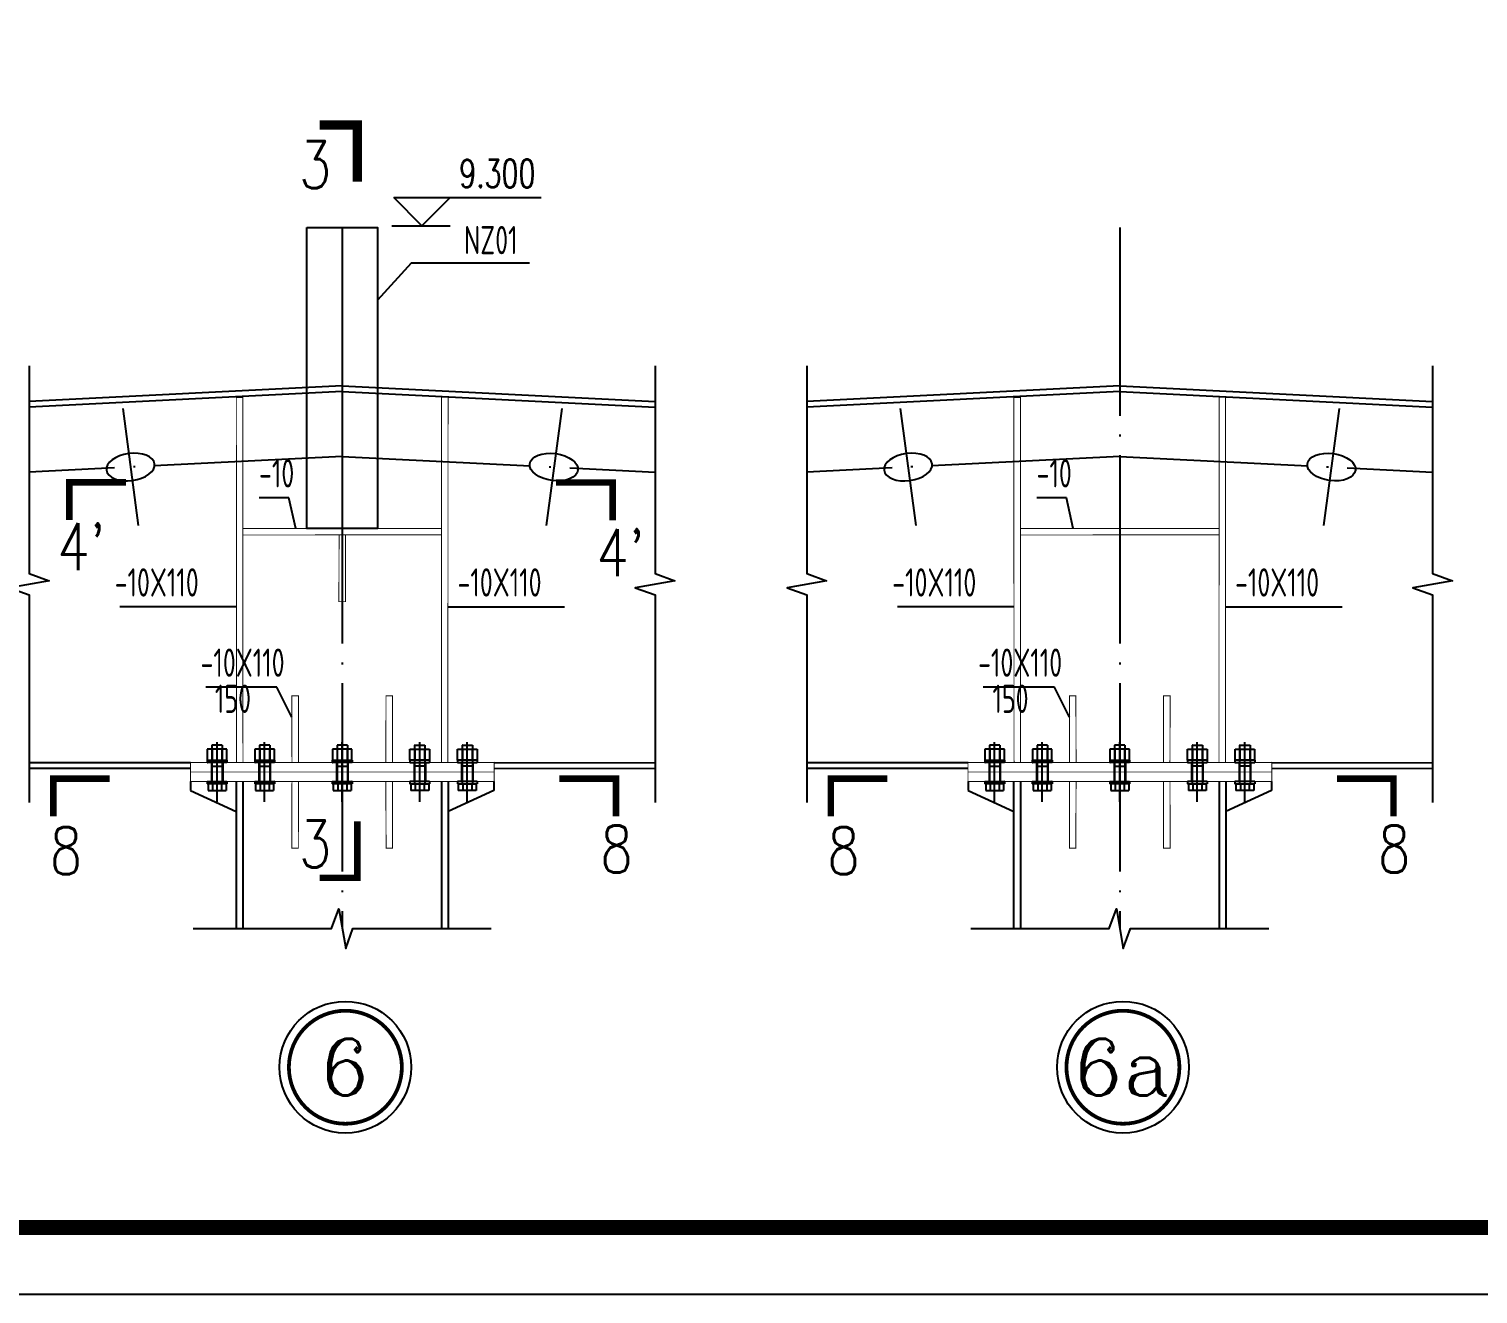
# Model space of a CAD drawing. Extents: x -89996 to 1006241, y -2176 to 440573.
# Drawn here: x 826308 to 841698, y 18824 to 32255 of the extents above; entities that cross this region are included whole.
import ezdxf
from ezdxf.enums import TextEntityAlignment as Align

# ---------------------------------------------------------------- set-up
doc = ezdxf.new("R2010")
doc.units = 0
doc.header["$LTSCALE"] = 1000
doc.header["$MEASUREMENT"] = 0
doc.linetypes.add('DOTE', pattern=[2.42, 2, -0.2, 0.02, -0.2])
for name, color, linetype in [('AXIS', 3, 'Continuous'), ('DOTE', 1, 'DOTE'), ('GL', 150, 'Continuous'), ('GZ', 50, 'Continuous'), ('LT', 27, 'Continuous'), ('PUB_DIM', 3, 'Continuous'), ('PUB_TEXT', 7, 'Continuous'), ('PUB_TITLE', 4, 'Continuous'), ('PZ', 202, 'Continuous'), ('TEXT', 7, 'Continuous'), ('THIN', 7, 'Continuous'), ('钢柱', 2, 'Continuous')]:
    doc.layers.add(name, color=color, linetype=linetype)
doc.styles.add('_TCH_DIM', font='SIMPLEX', dxfattribs={"bigfont": 'GBCBIG'})
doc.styles.add('COMPLEX', font='COMPLEX')
doc.styles.add('SIM-TSSC', font='simplex.shx', dxfattribs={"width": 0.8, "bigfont": 'tssdchn.shx'})
doc.styles.add('TSSD_Norm', font='tssdeng.shx', dxfattribs={"bigfont": 'hztxt.shx'})
doc.styles.add('TSSD_Num', font='Tssdeng.shx', dxfattribs={"width": 0.7, "bigfont": 'hztxt.shx'})

# ---------------------------------------------------------------- blocks, each defined once
blk = doc.blocks.new('ts_idx2')
at = {"color": 0, "linetype": 'ByBlock', "lineweight": -2, "const_width": 0.0333}
blk.add_lwpolyline([(-0.5, 0, 1), (0.5, 0, 1)], format="xyb", close=True, dxfattribs=at)
at = {"color": 0, "linetype": 'ByBlock', "lineweight": -2}
blk.add_circle((0, 0), 0.583, dxfattribs=at)
at = {"color": 0, "linetype": 'ByBlock', "lineweight": -2, "style": 'TSSD_Num', "width": 0.7}
blk.add_attdef('A', text='', height=0.5, dxfattribs=at).set_placement((0, 0), align=Align.MIDDLE_CENTER)

msp = doc.modelspace()

# ---------------------------------------------------------------- linework, layer by layer
at = {"transparency": 16777216}
for p, q in [((828360.75, 24651.26, -0.28), (828250.75, 24651.26, -0.28)), ((828250.75, 24651.26, -0.28), (828250.76, 24426.26, -0.28)), ((828305.76, 24048.76, -0.28), (828305.75, 24683.76, -0.28)), ((828357.9, 24651.26, -0.28), (828360.75, 24651.26, -0.28)), ((828360.75, 24651.26, -0.28), (828360.76, 24426.26, -0.28)), ((828865.59, 24651.26, -19.96), (828755.59, 24651.25, -19.96)), ((828755.59, 24651.25, -19.96), (828755.59, 24426.25, -19.96)), ((828810.6, 24048.75, -19.96), (828810.58, 24683.75, -19.96)), ((828862.74, 24651.26, -19.96), (828865.59, 24651.26, -19.96)), ((828865.59, 24651.26, -19.96), (828865.59, 24426.26, -19.96)), ((829689.31, 24651.26), (829579.31, 24651.25)), ((829579.31, 24651.25), (829579.32, 24426.25)), ((829634.33, 24048.75), (829634.31, 24683.75)), ((829686.47, 24651.26), (829689.31, 24651.26)), ((829689.31, 24651.26), (829689.32, 24426.26)), ((830403.07, 24651.26, -19.96), (830403.06, 24426.26, -19.96)), ((830403.07, 24651.26, -19.96), (830513.07, 24651.25, -19.96)), ((830405.92, 24651.26, -19.96), (830403.07, 24651.26, -19.96)), ((830458.06, 24048.75, -19.96), (830458.07, 24683.75, -19.96)), ((830513.07, 24651.25, -19.96), (830513.06, 24426.25, -19.96)), ((830907.9, 24651.26, -0.28), (831017.9, 24651.26, -0.28)), ((830910.75, 24651.26, -0.28), (830907.9, 24651.26, -0.28)), ((830907.9, 24651.26, -0.28), (830907.9, 24426.26, -0.28)), ((830962.89, 24048.76, -0.28), (830962.9, 24683.76, -0.28)), ((831017.9, 24651.26, -0.28), (831017.9, 24426.26, -0.28)), ((836619.23, 24651.26, -0.28), (836509.23, 24651.26, -0.28)), ((836509.23, 24651.26, -0.28), (836509.24, 24426.26, -0.28)), ((836564.24, 24048.76, -0.28), (836564.23, 24683.76, -0.28)), ((836616.38, 24651.26, -0.28), (836619.23, 24651.26, -0.28)), ((836619.23, 24651.26, -0.28), (836619.24, 24426.26, -0.28)), ((837124.07, 24651.26, -19.96), (837014.07, 24651.25, -19.96)), ((837014.07, 24651.25, -19.96), (837014.07, 24426.25, -19.96)), ((837069.08, 24048.75, -19.96), (837069.07, 24683.75, -19.96)), ((837121.22, 24651.26, -19.96), (837124.07, 24651.26, -19.96)), ((837124.07, 24651.26, -19.96), (837124.07, 24426.26, -19.96)), ((837947.8, 24651.26), (837837.8, 24651.25)), ((837837.8, 24651.25), (837837.8, 24426.25)), ((837892.81, 24048.75), (837892.79, 24683.75)), ((837944.95, 24651.26), (837947.8, 24651.26)), ((837947.8, 24651.26), (837947.8, 24426.26)), ((838661.55, 24651.26, -19.96), (838661.54, 24426.26, -19.96)), ((838661.55, 24651.26, -19.96), (838771.55, 24651.25, -19.96)), ((838664.4, 24651.26, -19.96), (838661.55, 24651.26, -19.96)), ((838716.54, 24048.75, -19.96), (838716.55, 24683.75, -19.96)), ((838771.55, 24651.25, -19.96), (838771.54, 24426.25, -19.96)), ((839166.38, 24651.26, -0.28), (839276.38, 24651.26, -0.28)), ((839169.23, 24651.26, -0.28), (839166.38, 24651.26, -0.28)), ((839166.38, 24651.26, -0.28), (839166.38, 24426.26, -0.28)), ((839221.37, 24048.76, -0.28), (839221.38, 24683.76, -0.28)), ((839276.38, 24651.26, -0.28), (839276.38, 24426.26, -0.28)), ((828200.76, 24491.26, -0.28), (828200.76, 24466.26, -0.28)), ((828200.76, 24491.26, -0.28), (828410.76, 24491.26, -0.28)), ((828201.83, 24609.26, -0.28), (828201.83, 24491.26, -0.28)), ((828409.68, 24609.26, -0.28), (828201.83, 24609.26, -0.28)), ((828253.79, 24609.26, -0.28), (828253.79, 24491.26, -0.28)), ((828357.71, 24609.26, -0.28), (828357.72, 24491.26, -0.28)), ((828409.68, 24491.26, -0.28), (828409.68, 24609.26, -0.28)), ((828410.76, 24491.26, -0.28), (828410.76, 24466.26, -0.28)), ((828705.59, 24491.25, -19.96), (828915.59, 24491.26, -19.96)), ((828705.59, 24491.25, -19.96), (828705.59, 24466.25, -19.96)), ((828914.51, 24609.26, -19.96), (828706.66, 24609.25, -19.96)), ((828706.66, 24609.25, -19.96), (828706.67, 24491.25, -19.96)), ((828758.62, 24609.25, -19.96), (828758.63, 24491.25, -19.96)), ((828862.55, 24609.26, -19.96), (828862.55, 24491.26, -19.96)), ((828914.51, 24491.26, -19.96), (828914.51, 24609.26, -19.96)), ((828915.59, 24491.26, -19.96), (828915.59, 24466.26, -19.96)), ((829529.32, 24491.25), (829739.32, 24491.26)), ((829529.32, 24491.25), (829529.32, 24466.25)), ((829738.24, 24609.26), (829530.39, 24609.25)), ((829530.39, 24609.25), (829530.4, 24491.25)), ((829582.35, 24609.25), (829582.36, 24491.25)), ((829686.28, 24609.26), (829686.28, 24491.26)), ((829738.24, 24491.26), (829738.24, 24609.26)), ((829739.32, 24491.26), (829739.32, 24466.26)), ((830353.07, 24491.26, -19.96), (830353.07, 24466.26, -19.96)), ((830563.07, 24491.25, -19.96), (830353.07, 24491.26, -19.96)), ((830354.14, 24491.26, -19.96), (830354.15, 24609.26, -19.96)), ((830354.15, 24609.26, -19.96), (830561.99, 24609.25, -19.96)), ((830406.11, 24609.26, -19.96), (830406.1, 24491.26, -19.96)), ((830510.03, 24609.25, -19.96), (830510.03, 24491.25, -19.96)), ((830561.99, 24609.25, -19.96), (830561.99, 24491.25, -19.96)), ((830563.07, 24491.25, -19.96), (830563.07, 24466.25, -19.96)), ((830857.9, 24491.26, -0.28), (830857.9, 24466.26, -0.28)), ((831067.9, 24491.26, -0.28), (830857.9, 24491.26, -0.28)), ((830858.98, 24609.26, -0.28), (831066.82, 24609.26, -0.28)), ((830858.98, 24491.26, -0.28), (830858.98, 24609.26, -0.28)), ((830910.94, 24609.26, -0.28), (830910.94, 24491.26, -0.28)), ((831014.86, 24609.26, -0.28), (831014.86, 24491.26, -0.28)), ((831066.82, 24609.26, -0.28), (831066.82, 24491.26, -0.28)), ((831067.9, 24491.26, -0.28), (831067.9, 24466.26, -0.28)), ((836459.24, 24491.26, -0.28), (836459.24, 24466.26, -0.28)), ((836459.24, 24491.26, -0.28), (836669.24, 24491.26, -0.28)), ((836460.31, 24609.26, -0.28), (836460.31, 24491.26, -0.28)), ((836668.16, 24609.26, -0.28), (836460.31, 24609.26, -0.28)), ((836512.27, 24609.26, -0.28), (836512.27, 24491.26, -0.28)), ((836616.19, 24609.26, -0.28), (836616.2, 24491.26, -0.28)), ((836668.16, 24491.26, -0.28), (836668.16, 24609.26, -0.28)), ((836669.24, 24491.26, -0.28), (836669.24, 24466.26, -0.28)), ((836964.07, 24491.25, -19.96), (837174.07, 24491.26, -19.96)), ((836964.07, 24491.25, -19.96), (836964.07, 24466.25, -19.96)), ((837172.99, 24609.26, -19.96), (836965.14, 24609.25, -19.96)), ((836965.14, 24609.25, -19.96), (836965.15, 24491.25, -19.96)), ((837017.11, 24609.25, -19.96), (837017.11, 24491.25, -19.96)), ((837121.03, 24609.26, -19.96), (837121.03, 24491.26, -19.96)), ((837172.99, 24491.26, -19.96), (837172.99, 24609.26, -19.96)), ((837174.07, 24491.26, -19.96), (837174.07, 24466.26, -19.96)), ((837787.8, 24491.25), (837997.8, 24491.26)), ((837787.8, 24491.25), (837787.8, 24466.25)), ((837996.72, 24609.26), (837788.87, 24609.25)), ((837788.87, 24609.25), (837788.88, 24491.25)), ((837840.83, 24609.25), (837840.84, 24491.25)), ((837944.76, 24609.26), (837944.76, 24491.26)), ((837996.72, 24491.26), (837996.72, 24609.26)), ((837997.8, 24491.26), (837997.8, 24466.26)), ((838611.55, 24491.26, -19.96), (838611.55, 24466.26, -19.96)), ((838821.55, 24491.25, -19.96), (838611.55, 24491.26, -19.96)), ((838612.62, 24491.26, -19.96), (838612.63, 24609.26, -19.96)), ((838612.63, 24609.26, -19.96), (838820.47, 24609.25, -19.96)), ((838664.59, 24609.26, -19.96), (838664.58, 24491.26, -19.96)), ((838768.51, 24609.25, -19.96), (838768.51, 24491.25, -19.96)), ((838820.47, 24609.25, -19.96), (838820.47, 24491.25, -19.96)), ((838821.55, 24491.25, -19.96), (838821.55, 24466.25, -19.96)), ((839116.38, 24491.26, -0.28), (839116.38, 24466.26, -0.28)), ((839326.38, 24491.26, -0.28), (839116.38, 24491.26, -0.28)), ((839117.46, 24609.26, -0.28), (839325.31, 24609.26, -0.28)), ((839117.46, 24491.26, -0.28), (839117.46, 24609.26, -0.28)), ((839169.42, 24609.26, -0.28), (839169.42, 24491.26, -0.28)), ((839273.34, 24609.26, -0.28), (839273.34, 24491.26, -0.28)), ((839325.31, 24609.26, -0.28), (839325.3, 24491.26, -0.28)), ((839326.38, 24491.26, -0.28), (839326.38, 24466.26, -0.28)), ((828200.76, 24466.26, -0.28), (828203.61, 24466.26, -0.28)), ((828410.76, 24466.26, -0.28), (828200.76, 24466.26, -0.28)), ((828245.76, 24466.26, -0.28), (828245.76, 24426.26, -0.28)), ((828245.76, 24426.26, -0.28), (828365.76, 24426.26, -0.28)), ((828245.76, 24426.26, -0.28), (828248.69, 24426.26, -0.28)), ((828247.44, 24426.26, -0.28), (828245.76, 24426.26, -0.28)), ((828245.76, 24426.26, -0.28), (828245.76, 24266.26, -0.28)), ((828250.76, 24426.26, -0.28), (828250.76, 24266.26, -0.28)), ((828360.76, 24426.26, -0.28), (828360.76, 24266.26, -0.28)), ((828365.76, 24466.26, -0.28), (828362.82, 24466.26, -0.28)), ((828364.07, 24466.26, -0.28), (828365.76, 24466.26, -0.28)), ((828365.76, 24466.26, -0.28), (828365.76, 24426.26, -0.28)), ((828365.76, 24426.26, -0.28), (828365.76, 24266.26, -0.28)), ((828915.59, 24466.26, -19.96), (828705.59, 24466.25, -19.96)), ((828705.59, 24466.25, -19.96), (828708.44, 24466.25, -19.96)), ((828750.59, 24466.25, -19.96), (828750.59, 24426.25, -19.96)), ((828750.59, 24426.25, -19.96), (828870.59, 24426.26, -19.96)), ((828750.59, 24426.25, -19.96), (828753.53, 24426.25, -19.96)), ((828752.27, 24426.25, -19.96), (828750.59, 24426.25, -19.96)), ((828750.59, 24426.25, -19.96), (828750.59, 24266.25, -19.96)), ((828755.59, 24426.25, -19.96), (828755.59, 24266.25, -19.96)), ((828865.59, 24426.26, -19.96), (828865.59, 24266.26, -19.96)), ((828870.59, 24466.26, -19.96), (828867.65, 24466.26, -19.96)), ((828868.9, 24466.26, -19.96), (828870.59, 24466.26, -19.96)), ((828870.59, 24466.26, -19.96), (828870.59, 24426.26, -19.96)), ((828870.59, 24426.26, -19.96), (828870.59, 24266.26, -19.96)), ((829739.32, 24466.26), (829529.32, 24466.25)), ((829529.32, 24466.25), (829532.17, 24466.25)), ((829574.32, 24466.25), (829574.32, 24426.25)), ((829574.32, 24426.25), (829694.32, 24426.26)), ((829574.32, 24426.25), (829577.26, 24426.25)), ((829576, 24426.25), (829574.32, 24426.25)), ((829574.32, 24426.25), (829574.32, 24266.25)), ((829579.32, 24426.25), (829579.32, 24266.25)), ((829689.32, 24426.26), (829689.32, 24266.26)), ((829694.32, 24466.26), (829691.38, 24466.26)), ((829692.63, 24466.26), (829694.32, 24466.26)), ((829694.32, 24466.26), (829694.32, 24426.26)), ((829694.32, 24426.26), (829694.32, 24266.26)), ((830353.07, 24466.26, -19.96), (830563.07, 24466.25, -19.96)), ((830398.07, 24466.26, -19.96), (830398.06, 24426.26, -19.96)), ((830518.06, 24426.25, -19.96), (830398.06, 24426.26, -19.96)), ((830398.06, 24426.26, -19.96), (830398.06, 24266.26, -19.96)), ((830398.07, 24466.26, -19.96), (830401, 24466.26, -19.96)), ((830399.75, 24466.26, -19.96), (830398.07, 24466.26, -19.96)), ((830403.06, 24426.26, -19.96), (830403.06, 24266.26, -19.96)), ((830513.06, 24426.25, -19.96), (830513.06, 24266.25, -19.96)), ((830518.06, 24426.25, -19.96), (830515.13, 24426.25, -19.96)), ((830516.38, 24426.25, -19.96), (830518.06, 24426.25, -19.96)), ((830518.07, 24466.25, -19.96), (830518.06, 24426.25, -19.96)), ((830518.06, 24426.25, -19.96), (830518.06, 24266.25, -19.96)), ((830563.07, 24466.25, -19.96), (830560.22, 24466.25, -19.96)), ((830857.9, 24466.26, -0.28), (831067.9, 24466.26, -0.28)), ((830902.9, 24426.26, -0.28), (830902.89, 24266.26, -0.28)), ((830902.9, 24466.26, -0.28), (830905.84, 24466.26, -0.28)), ((830904.58, 24466.26, -0.28), (830902.9, 24466.26, -0.28)), ((830902.9, 24466.26, -0.28), (830902.9, 24426.26, -0.28)), ((831022.9, 24426.26, -0.28), (830902.9, 24426.26, -0.28)), ((830907.9, 24426.26, -0.28), (830907.89, 24266.26, -0.28)), ((831017.9, 24426.26, -0.28), (831017.89, 24266.26, -0.28)), ((831022.9, 24426.26, -0.28), (831019.96, 24426.26, -0.28)), ((831021.21, 24426.26, -0.28), (831022.9, 24426.26, -0.28)), ((831022.9, 24426.26, -0.28), (831022.89, 24266.26, -0.28)), ((831022.9, 24466.26, -0.28), (831022.9, 24426.26, -0.28)), ((831067.9, 24466.26, -0.28), (831065.05, 24466.26, -0.28)), ((836459.24, 24466.26, -0.28), (836462.09, 24466.26, -0.28)), ((836669.24, 24466.26, -0.28), (836459.24, 24466.26, -0.28)), ((836504.24, 24466.26, -0.28), (836504.24, 24426.26, -0.28)), ((836504.24, 24426.26, -0.28), (836624.24, 24426.26, -0.28)), ((836504.24, 24426.26, -0.28), (836507.17, 24426.26, -0.28)), ((836505.92, 24426.26, -0.28), (836504.24, 24426.26, -0.28)), ((836504.24, 24426.26, -0.28), (836504.24, 24266.26, -0.28)), ((836509.24, 24426.26, -0.28), (836509.24, 24266.26, -0.28)), ((836619.24, 24426.26, -0.28), (836619.24, 24266.26, -0.28)), ((836624.24, 24466.26, -0.28), (836621.3, 24466.26, -0.28)), ((836622.55, 24466.26, -0.28), (836624.24, 24466.26, -0.28)), ((836624.24, 24466.26, -0.28), (836624.24, 24426.26, -0.28)), ((836624.24, 24426.26, -0.28), (836624.24, 24266.26, -0.28)), ((837174.07, 24466.26, -19.96), (836964.07, 24466.25, -19.96)), ((836964.07, 24466.25, -19.96), (836966.92, 24466.25, -19.96)), ((837009.07, 24466.25, -19.96), (837009.07, 24426.25, -19.96)), ((837009.07, 24426.25, -19.96), (837129.07, 24426.26, -19.96)), ((837009.07, 24426.25, -19.96), (837012.01, 24426.25, -19.96)), ((837010.76, 24426.25, -19.96), (837009.07, 24426.25, -19.96)), ((837009.07, 24426.25, -19.96), (837009.07, 24266.25, -19.96)), ((837014.07, 24426.25, -19.96), (837014.07, 24266.25, -19.96)), ((837124.07, 24426.26, -19.96), (837124.07, 24266.26, -19.96)), ((837129.07, 24466.26, -19.96), (837126.13, 24466.26, -19.96)), ((837127.39, 24466.26, -19.96), (837129.07, 24466.26, -19.96)), ((837129.07, 24466.26, -19.96), (837129.07, 24426.26, -19.96)), ((837129.07, 24426.26, -19.96), (837129.07, 24266.26, -19.96)), ((837997.8, 24466.26), (837787.8, 24466.25)), ((837787.8, 24466.25), (837790.65, 24466.25)), ((837832.8, 24466.25), (837832.8, 24426.25)), ((837832.8, 24426.25), (837952.8, 24426.26)), ((837832.8, 24426.25), (837835.74, 24426.25)), ((837834.48, 24426.25), (837832.8, 24426.25)), ((837832.8, 24426.25), (837832.8, 24266.25)), ((837837.8, 24426.25), (837837.8, 24266.25)), ((837947.8, 24426.26), (837947.8, 24266.26)), ((837952.8, 24466.26), (837949.86, 24466.26)), ((837951.11, 24466.26), (837952.8, 24466.26)), ((837952.8, 24466.26), (837952.8, 24426.26)), ((837952.8, 24426.26), (837952.8, 24266.26)), ((838611.55, 24466.26, -19.96), (838821.55, 24466.25, -19.96)), ((838656.55, 24466.26, -19.96), (838656.54, 24426.26, -19.96)), ((838776.54, 24426.25, -19.96), (838656.54, 24426.26, -19.96)), ((838656.54, 24426.26, -19.96), (838656.54, 24266.26, -19.96)), ((838656.55, 24466.26, -19.96), (838659.48, 24466.26, -19.96)), ((838658.23, 24466.26, -19.96), (838656.55, 24466.26, -19.96)), ((838661.54, 24426.26, -19.96), (838661.54, 24266.26, -19.96)), ((838771.54, 24426.25, -19.96), (838771.54, 24266.25, -19.96)), ((838776.54, 24426.25, -19.96), (838773.61, 24426.25, -19.96)), ((838774.86, 24426.25, -19.96), (838776.54, 24426.25, -19.96)), ((838776.55, 24466.25, -19.96), (838776.54, 24426.25, -19.96)), ((838776.54, 24426.25, -19.96), (838776.54, 24266.25, -19.96)), ((838821.55, 24466.25, -19.96), (838818.7, 24466.25, -19.96)), ((839116.38, 24466.26, -0.28), (839326.38, 24466.26, -0.28)), ((839161.38, 24466.26, -0.28), (839164.32, 24466.26, -0.28)), ((839163.06, 24466.26, -0.28), (839161.38, 24466.26, -0.28)), ((839161.38, 24466.26, -0.28), (839161.38, 24426.26, -0.28)), ((839281.38, 24426.26, -0.28), (839161.38, 24426.26, -0.28)), ((839161.38, 24426.26, -0.28), (839161.38, 24266.26, -0.28)), ((839166.38, 24426.26, -0.28), (839166.38, 24266.26, -0.28)), ((839276.38, 24426.26, -0.28), (839276.38, 24266.26, -0.28)), ((839281.38, 24426.26, -0.28), (839278.44, 24426.26, -0.28)), ((839279.69, 24426.26, -0.28), (839281.38, 24426.26, -0.28)), ((839281.38, 24466.26, -0.28), (839281.38, 24426.26, -0.28)), ((839281.38, 24426.26, -0.28), (839281.38, 24266.26, -0.28)), ((839326.38, 24466.26, -0.28), (839323.53, 24466.26, -0.28)), ((828200.76, 24266.26, -0.28), (828410.76, 24266.26, -0.28)), ((828200.76, 24266.26, -0.28), (828200.76, 24241.26, -0.28)), ((828410.76, 24241.26, -0.28), (828200.76, 24241.26, -0.28)), ((828210.5, 24241.26, -0.28), (828210.5, 24168.66, -0.28)), ((828210.5, 24168.66, -0.28), (828401.02, 24168.66, -0.28)), ((828245.76, 24266.26, -0.28), (828248.7, 24266.26, -0.28)), ((828247.44, 24266.26, -0.28), (828245.76, 24266.26, -0.28)), ((828250.76, 24266.26, -0.28), (828250.76, 24241.26, -0.28)), ((828258.13, 24241.26, -0.28), (828258.13, 24168.66, -0.28)), ((828353.39, 24241.26, -0.28), (828353.39, 24168.66, -0.28)), ((828360.76, 24266.26, -0.28), (828360.76, 24241.26, -0.28)), ((828401.02, 24241.26, -0.28), (828401.02, 24168.66, -0.28)), ((828410.76, 24266.26, -0.28), (828407.91, 24266.26, -0.28)), ((828410.76, 24266.26, -0.28), (828410.76, 24241.26, -0.28)), ((828705.59, 24266.25, -19.96), (828915.59, 24266.26, -19.96)), ((828705.59, 24266.25, -19.96), (828705.59, 24241.25, -19.96)), ((828915.59, 24241.26, -19.96), (828705.59, 24241.25, -19.96)), ((828715.33, 24241.25, -19.96), (828715.33, 24168.65, -19.96)), ((828715.33, 24168.65, -19.96), (828905.86, 24168.66, -19.96)), ((828750.59, 24266.25, -19.96), (828753.53, 24266.25, -19.96)), ((828752.28, 24266.25, -19.96), (828750.59, 24266.25, -19.96)), ((828755.59, 24266.25, -19.96), (828755.59, 24241.25, -19.96)), ((828762.96, 24241.25, -19.96), (828762.96, 24168.65, -19.96)), ((828858.23, 24241.26, -19.96), (828858.23, 24168.66, -19.96)), ((828865.59, 24266.26, -19.96), (828865.59, 24241.26, -19.96)), ((828905.86, 24241.26, -19.96), (828905.86, 24168.66, -19.96)), ((828915.59, 24266.26, -19.96), (828912.74, 24266.26, -19.96)), ((828915.59, 24266.26, -19.96), (828915.59, 24241.26, -19.96)), ((829529.32, 24266.25), (829739.32, 24266.26)), ((829529.32, 24266.25), (829529.32, 24241.25)), ((829739.32, 24241.26), (829529.32, 24241.25)), ((829539.06, 24241.25), (829539.06, 24168.65)), ((829539.06, 24168.65), (829729.59, 24168.66)), ((829574.32, 24266.25), (829577.26, 24266.25)), ((829576.01, 24266.25), (829574.32, 24266.25)), ((829579.32, 24266.25), (829579.32, 24241.25)), ((829586.69, 24241.25), (829586.69, 24168.65)), ((829681.95, 24241.26), (829681.96, 24168.66)), ((829689.32, 24266.26), (829689.32, 24241.26)), ((829729.59, 24241.26), (829729.59, 24168.66)), ((829739.32, 24266.26), (829736.47, 24266.26)), ((829739.32, 24266.26), (829739.32, 24241.26)), ((830353.06, 24266.26, -19.96), (830355.91, 24266.26, -19.96)), ((830563.06, 24266.25, -19.96), (830353.06, 24266.26, -19.96)), ((830353.06, 24266.26, -19.96), (830353.06, 24241.26, -19.96)), ((830353.06, 24241.26, -19.96), (830563.06, 24241.25, -19.96)), ((830362.8, 24241.26, -19.96), (830362.8, 24168.66, -19.96)), ((830553.32, 24168.65, -19.96), (830362.8, 24168.66, -19.96)), ((830403.06, 24266.26, -19.96), (830403.06, 24241.26, -19.96)), ((830410.43, 24241.26, -19.96), (830410.43, 24168.66, -19.96)), ((830505.69, 24241.25, -19.96), (830505.69, 24168.65, -19.96)), ((830513.06, 24266.25, -19.96), (830513.06, 24241.25, -19.96)), ((830518.06, 24266.25, -19.96), (830515.12, 24266.25, -19.96)), ((830516.38, 24266.25, -19.96), (830518.06, 24266.25, -19.96)), ((830553.32, 24241.25, -19.96), (830553.32, 24168.65, -19.96)), ((830563.06, 24266.25, -19.96), (830563.06, 24241.25, -19.96)), ((830857.89, 24266.26, -0.28), (830860.74, 24266.26, -0.28)), ((831067.89, 24266.26, -0.28), (830857.89, 24266.26, -0.28)), ((830857.89, 24266.26, -0.28), (830857.89, 24241.26, -0.28)), ((830857.89, 24241.26, -0.28), (831067.89, 24241.26, -0.28)), ((830867.63, 24241.26, -0.28), (830867.63, 24168.66, -0.28)), ((831058.16, 24168.66, -0.28), (830867.63, 24168.66, -0.28)), ((830907.89, 24266.26, -0.28), (830907.89, 24241.26, -0.28)), ((830915.26, 24241.26, -0.28), (830915.26, 24168.66, -0.28)), ((831010.53, 24241.26, -0.28), (831010.52, 24168.66, -0.28)), ((831017.89, 24266.26, -0.28), (831017.89, 24241.26, -0.28)), ((831022.89, 24266.26, -0.28), (831019.96, 24266.26, -0.28)), ((831021.21, 24266.26, -0.28), (831022.89, 24266.26, -0.28)), ((831058.16, 24241.26, -0.28), (831058.16, 24168.66, -0.28)), ((831067.89, 24266.26, -0.28), (831067.89, 24241.26, -0.28)), ((836459.24, 24266.26, -0.28), (836669.24, 24266.26, -0.28)), ((836459.24, 24266.26, -0.28), (836459.24, 24241.26, -0.28)), ((836669.24, 24241.26, -0.28), (836459.24, 24241.26, -0.28)), ((836468.98, 24241.26, -0.28), (836468.98, 24168.66, -0.28)), ((836468.98, 24168.66, -0.28), (836659.5, 24168.66, -0.28)), ((836504.24, 24266.26, -0.28), (836507.18, 24266.26, -0.28)), ((836505.92, 24266.26, -0.28), (836504.24, 24266.26, -0.28)), ((836509.24, 24266.26, -0.28), (836509.24, 24241.26, -0.28)), ((836516.61, 24241.26, -0.28), (836516.61, 24168.66, -0.28)), ((836611.87, 24241.26, -0.28), (836611.87, 24168.66, -0.28)), ((836619.24, 24266.26, -0.28), (836619.24, 24241.26, -0.28)), ((836659.5, 24241.26, -0.28), (836659.5, 24168.66, -0.28)), ((836669.24, 24266.26, -0.28), (836666.39, 24266.26, -0.28)), ((836669.24, 24266.26, -0.28), (836669.24, 24241.26, -0.28)), ((836964.07, 24266.25, -19.96), (837174.07, 24266.26, -19.96)), ((836964.07, 24266.25, -19.96), (836964.07, 24241.25, -19.96)), ((837174.07, 24241.26, -19.96), (836964.07, 24241.25, -19.96)), ((836973.81, 24241.25, -19.96), (836973.81, 24168.65, -19.96)), ((836973.81, 24168.65, -19.96), (837164.34, 24168.66, -19.96)), ((837009.07, 24266.25, -19.96), (837012.01, 24266.25, -19.96)), ((837010.76, 24266.25, -19.96), (837009.07, 24266.25, -19.96)), ((837014.07, 24266.25, -19.96), (837014.07, 24241.25, -19.96)), ((837021.44, 24241.25, -19.96), (837021.44, 24168.65, -19.96)), ((837116.71, 24241.26, -19.96), (837116.71, 24168.66, -19.96)), ((837124.07, 24266.26, -19.96), (837124.07, 24241.26, -19.96)), ((837164.34, 24241.26, -19.96), (837164.34, 24168.66, -19.96)), ((837174.07, 24266.26, -19.96), (837171.22, 24266.26, -19.96)), ((837174.07, 24266.26, -19.96), (837174.07, 24241.26, -19.96)), ((837787.8, 24266.25), (837997.8, 24266.26)), ((837787.8, 24266.25), (837787.8, 24241.25)), ((837997.8, 24241.26), (837787.8, 24241.25)), ((837797.54, 24241.25), (837797.54, 24168.65)), ((837797.54, 24168.65), (837988.07, 24168.66)), ((837832.8, 24266.25), (837835.74, 24266.25)), ((837834.49, 24266.25), (837832.8, 24266.25)), ((837837.8, 24266.25), (837837.8, 24241.25)), ((837845.17, 24241.25), (837845.17, 24168.65)), ((837940.44, 24241.26), (837940.44, 24168.66)), ((837947.8, 24266.26), (837947.8, 24241.26)), ((837988.07, 24241.26), (837988.07, 24168.66)), ((837997.8, 24266.26), (837994.95, 24266.26)), ((837997.8, 24266.26), (837997.8, 24241.26)), ((838611.54, 24266.26, -19.96), (838614.39, 24266.26, -19.96)), ((838821.54, 24266.25, -19.96), (838611.54, 24266.26, -19.96)), ((838611.54, 24266.26, -19.96), (838611.54, 24241.26, -19.96)), ((838611.54, 24241.26, -19.96), (838821.54, 24241.25, -19.96)), ((838621.28, 24241.26, -19.96), (838621.28, 24168.66, -19.96)), ((838811.8, 24168.65, -19.96), (838621.28, 24168.66, -19.96)), ((838661.54, 24266.26, -19.96), (838661.54, 24241.26, -19.96)), ((838668.91, 24241.26, -19.96), (838668.91, 24168.66, -19.96)), ((838764.17, 24241.25, -19.96), (838764.17, 24168.65, -19.96)), ((838771.54, 24266.25, -19.96), (838771.54, 24241.25, -19.96)), ((838776.54, 24266.25, -19.96), (838773.61, 24266.25, -19.96)), ((838774.86, 24266.25, -19.96), (838776.54, 24266.25, -19.96)), ((838811.8, 24241.25, -19.96), (838811.8, 24168.65, -19.96)), ((838821.54, 24266.25, -19.96), (838821.54, 24241.25, -19.96)), ((839116.38, 24266.26, -0.28), (839116.37, 24241.26, -0.28)), ((839116.37, 24241.26, -0.28), (839326.37, 24241.26, -0.28)), ((839116.38, 24266.26, -0.28), (839119.23, 24266.26, -0.28)), ((839326.38, 24266.26, -0.28), (839116.38, 24266.26, -0.28)), ((839126.11, 24241.26, -0.28), (839126.11, 24168.66, -0.28)), ((839316.64, 24168.66, -0.28), (839126.11, 24168.66, -0.28)), ((839166.38, 24266.26, -0.28), (839166.37, 24241.26, -0.28)), ((839173.74, 24241.26, -0.28), (839173.74, 24168.66, -0.28)), ((839269.01, 24241.26, -0.28), (839269, 24168.66, -0.28)), ((839276.38, 24266.26, -0.28), (839276.37, 24241.26, -0.28)), ((839281.38, 24266.26, -0.28), (839278.44, 24266.26, -0.28)), ((839279.69, 24266.26, -0.28), (839281.38, 24266.26, -0.28)), ((839316.64, 24241.26, -0.28), (839316.64, 24168.66, -0.28)), ((839326.38, 24266.26, -0.28), (839326.37, 24241.26, -0.28))]:
    msp.add_line(p, q, dxfattribs=at)
for p, q in [((828022.77, 24265.89, -2.21), (828022.77, 24168.99, -2.21)), ((828022.77, 24168.99, -2.21), (828508.06, 23948.34, -19.9)), ((831245.89, 24168.99, -2.21), (830760.6, 23948.34, -19.9)), ((831245.89, 24265.89, -2.21), (831245.89, 24168.99, -2.21)), ((836281.25, 24265.89, -2.21), (836281.25, 24168.99, -2.21)), ((836281.25, 24168.99, -2.21), (836766.54, 23948.34, -19.9)), ((839504.37, 24168.99, -2.21), (839019.08, 23948.34, -19.9)), ((839504.37, 24265.89, -2.21), (839504.37, 24168.99, -2.21))]:
    msp.add_line(p, q)
at = {"color": 3, "const_width": 100, "elevation": -18.09}
msp.add_lwpolyline([(829794.12, 30635.45), (829794.12, 31235.45), (829394.12, 31235.45)], dxfattribs=at)
at = {"layer": 'AXIS'}
for p, q in [((830481.68, 30165.6), (830181.68, 30465.6)), ((830181.68, 30465.6), (831746.68, 30465.6)), ((830481.68, 30165.6), (830781.68, 30465.6)), ((830161.68, 30165.6), (830781.68, 30165.6)), ((830366.37, 29770.27), (830009.33, 29376.09)), ((831625.04, 29770.27), (830366.37, 29770.27)), ((829067.28, 27277.24, -29.31), (828752.54, 27277.24, -29.31)), ((829140.7, 26951.77), (829067.28, 27277.24, -29.31)), ((837325.76, 27277.24, -29.31), (837011.02, 27277.24, -29.31)), ((837399.18, 26951.77), (837325.76, 27277.24, -29.31)), ((828510.87, 26120.16, -20.09), (827273.42, 26120.16, -20.09)), ((830757.78, 26120.16, -20.09), (831995.23, 26120.16, -20.09)), ((836769.36, 26120.16, -20.09), (835531.9, 26120.16, -20.09)), ((839016.26, 26120.16, -20.09), (840253.71, 26120.16, -20.09)), ((828939.52, 25267.26, -20.09), (828185.05, 25267.26, -20.09)), ((829100.61, 24948.38), (828939.52, 25267.26, -20.09)), ((837198, 25267.26, -20.09), (836443.53, 25267.26, -20.09)), ((837359.09, 24948.38), (837198, 25267.26, -20.09))]:
    msp.add_line(p, q, dxfattribs=at)
at = {"layer": 'AXIS', "color": 3, "const_width": 70}
for points in [[(827336.81, 27440.93), (826736.81, 27440.93), (826736.81, 27040.93)], [(831905.81, 27439.61), (832505.81, 27439.61), (832505.81, 27039.61)]]:
    msp.add_lwpolyline(points, dxfattribs=at)
at = {"layer": 'AXIS', "color": 3, "const_width": 70, "elevation": -18.09}
for points in [[(827165.79, 24294.36), (826565.79, 24294.36), (826565.79, 23894.36)], [(831941.88, 24294.36), (832541.88, 24294.36), (832541.88, 23894.36)], [(835424.27, 24294.36), (834824.27, 24294.36), (834824.27, 23894.36)], [(840200.36, 24294.36), (840800.36, 24294.36), (840800.36, 23894.36)], [(829794.12, 23842.57), (829794.12, 23242.57), (829394.12, 23242.57)]]:
    msp.add_lwpolyline(points, dxfattribs=at)
at = {"layer": 'DOTE'}
for p, q in [((829634.33, 30148.73), (829634.33, 22703.09)), ((829634.33, 30148.73), (829634.33, 22703.09)), ((837892.81, 30148.73), (837892.81, 22703.09)), ((837892.81, 30148.73), (837892.81, 22703.09)), ((827303.11, 28223.86, -20.09), (827469.07, 26984.23, -20.09)), ((827303.11, 28223.86, -20.09), (827469.07, 26984.23, -20.09)), ((831965.55, 28223.86, -20.09), (831799.58, 26984.23, -20.09)), ((831965.55, 28223.86, -20.09), (831799.58, 26984.23, -20.09)), ((835561.59, 28223.86, -20.09), (835727.55, 26984.23, -20.09)), ((835561.59, 28223.86, -20.09), (835727.55, 26984.23, -20.09)), ((840224.03, 28223.86, -20.09), (840058.06, 26984.23, -20.09)), ((840224.03, 28223.86, -20.09), (840058.06, 26984.23, -20.09)), ((829634.33, 27715.52, -10.09), (826311.38, 27549.38, -10.09)), ((829634.33, 27715.52, -10.09), (826311.38, 27549.38, -10.09)), ((829634.33, 27715.52, -10.09), (832957.28, 27549.38, -10.09)), ((829634.33, 27715.52, -10.09), (832957.28, 27549.38, -10.09)), ((837892.81, 27715.52, -10.09), (834569.86, 27549.38, -10.09)), ((837892.81, 27715.52, -10.09), (834569.86, 27549.38, -10.09)), ((837892.81, 27715.52, -10.09), (841215.76, 27549.38, -10.09)), ((837892.81, 27715.52, -10.09), (841215.76, 27549.38, -10.09))]:
    msp.add_line(p, q, dxfattribs=at)
at = {"layer": 'GL'}
for p, q in [((829634.33, 28466.46, -10.09), (826311.38, 28300.31, -10.09)), ((829634.33, 28466.46, -10.09), (826311.38, 28300.31, -10.09)), ((829634.33, 28406.39, -10.09), (826311.38, 28240.24, -10.09)), ((829634.33, 28406.39, -10.09), (826311.38, 28240.24, -10.09)), ((829634.33, 28466.46, -10.09), (832957.28, 28300.31, -10.09)), ((829634.33, 28466.46, -10.09), (832957.28, 28300.31, -10.09)), ((829634.33, 28406.39, -10.09), (832957.28, 28240.24, -10.09)), ((829634.33, 28406.39, -10.09), (832957.28, 28240.24, -10.09)), ((837892.81, 28466.46, -10.09), (834569.86, 28300.31, -10.09)), ((837892.81, 28466.46, -10.09), (834569.86, 28300.31, -10.09)), ((837892.81, 28406.39, -10.09), (834569.86, 28240.24, -10.09)), ((837892.81, 28406.39, -10.09), (834569.86, 28240.24, -10.09)), ((837892.81, 28466.46, -10.09), (841215.76, 28300.31, -10.09)), ((837892.81, 28466.46, -10.09), (841215.76, 28300.31, -10.09)), ((837892.81, 28406.39, -10.09), (841215.76, 28240.24, -10.09)), ((837892.81, 28406.39, -10.09), (841215.76, 28240.24, -10.09)), ((828022.77, 24464.73, -2.21), (826311.38, 24461.99, -19.35)), ((828022.77, 24464.73, -2.21), (826311.38, 24461.99, -19.35)), ((828022.95, 24404.73, -2.21), (826311.38, 24401.99, -19.35)), ((828022.95, 24404.73, -2.21), (826311.38, 24401.99, -19.35)), ((831248.35, 24405.5, -1.93), (832957.28, 24401.99, -19.35)), ((831248.35, 24405.5, -1.93), (832957.28, 24401.99, -19.35)), ((831248.54, 24465.5, -1.93), (832957.46, 24461.99, -19.35)), ((831248.54, 24465.5, -1.93), (832957.46, 24461.99, -19.35)), ((836281.25, 24464.73, -2.21), (834569.86, 24461.99, -19.35)), ((836281.25, 24464.73, -2.21), (834569.86, 24461.99, -19.35)), ((836281.43, 24404.73, -2.21), (834569.86, 24401.99, -19.35)), ((836281.43, 24404.73, -2.21), (834569.86, 24401.99, -19.35)), ((839506.83, 24405.5, -1.93), (841215.76, 24401.99, -19.35)), ((839506.83, 24405.5, -1.93), (841215.76, 24401.99, -19.35)), ((839507.02, 24465.5, -1.93), (841215.94, 24461.99, -19.35)), ((839507.02, 24465.5, -1.93), (841215.94, 24461.99, -19.35))]:
    msp.add_line(p, q, dxfattribs=at)
for points in [[(826311.38, 28678.59), (826311.38, 26473.32), (826521.38, 26396.88), (826101.38, 26322.82), (826311.38, 26248.32), (826311.38, 24043.04)], [(832957.28, 28678.59), (832957.28, 26473.32), (833167.28, 26396.88), (832747.28, 26322.82), (832957.28, 26248.32), (832957.28, 24043.04)], [(834569.86, 28678.59), (834569.86, 26473.32), (834779.86, 26396.88), (834359.86, 26322.82), (834569.86, 26248.32), (834569.86, 24043.04)], [(841215.76, 28678.59), (841215.76, 26473.32), (841425.76, 26396.88), (841005.76, 26322.82), (841215.76, 26248.32), (841215.76, 24043.04)]]:
    msp.add_lwpolyline(points, dxfattribs=at)
at = {"layer": 'GZ'}
for p, q in [((828510.57, 22703.11, -19.13), (828510.6, 24266.62, -20.09)), ((828580.6, 24266.62, -20.09), (828580.57, 22703.11, -19.13)), ((830690.6, 24266.62, -20.09), (830690.57, 22703.06, -19.13)), ((830760.6, 24266.62, -20.09), (830760.57, 22703.06, -19.13)), ((836769.05, 22703.11, -19.13), (836769.08, 24266.62, -20.09)), ((836839.08, 24266.62, -20.09), (836839.05, 22703.11, -19.13)), ((838949.08, 24266.62, -20.09), (838949.05, 22703.06, -19.13)), ((839019.08, 24266.62, -20.09), (839019.05, 22703.06, -19.13))]:
    msp.add_line(p, q, dxfattribs=at)
at = {"layer": 'LT'}
msp.add_line((829634.33, 30148.73), (829634.33, 26952.04), dxfattribs=at)
msp.add_lwpolyline([(829259.33, 30148.73), (830009.33, 30148.73), (830009.33, 26951.92), (829259.33, 26951.92)], close=True, dxfattribs=at)
at = {"layer": 'LT', "extrusion": (0, 0, -1)}
for centre in [(827386.15, 27603.58, -20.09), (835644.63, 27603.58, -20.09)]:
    msp.add_ellipse(centre, major_axis=(-255.63, -34.22), ratio=0.55948978, start_param=-1.57079633, end_param=4.71238898, dxfattribs=at)
at = {"layer": 'LT'}
for centre in [(831882.5, 27603.58, -20.09), (840140.98, 27603.58, -20.09)]:
    msp.add_ellipse(centre, major_axis=(255.63, -34.22), ratio=0.55948978, start_param=-1.57079633, end_param=4.71238898, dxfattribs=at)
at = {"layer": 'PUB_TITLE'}
msp.add_lwpolyline([(802635.37, 18823.61), (891735.37, 18823.61), (891735.37, 81823.61), (802635.37, 81823.61)], close=True, dxfattribs=at)
at = {"layer": 'PUB_TITLE', "const_width": 159.09}
msp.add_lwpolyline([(804933.35, 19530.68), (804933.35, 80409.47), (890321.23, 80409.47), (890321.23, 19530.68)], close=True, dxfattribs=at)
at = {"layer": 'PZ', "const_width": 10, "elevation": -20.09}
for points in [[(828510.14, 28343.22), (828579.28, 28343.22), (828580.56, 24466.62), (828511.42, 24466.62)], [(830758.51, 28346.04), (830689.37, 28346.04), (830688.1, 24466.62), (830757.24, 24466.62)], [(836768.62, 28343.22), (836837.77, 28343.22), (836839.04, 24466.62), (836769.9, 24466.62)], [(839016.99, 28346.04), (838947.85, 28346.04), (838946.58, 24466.62), (839015.72, 24466.62)]]:
    msp.add_lwpolyline(points, close=True, dxfattribs=at)
at = {"layer": 'PZ', "const_width": 10}
for points in [[(830688.74, 26952.68), (830688.74, 26883.54), (828579.92, 26882.26), (828579.92, 26951.4)], [(838947.22, 26952.68), (838947.22, 26883.54), (836838.4, 26882.26), (836838.4, 26951.4)], [(829599.73, 26174.52), (829668.87, 26174.52), (829670.14, 26882.9), (829601, 26882.9)], [(829099.76, 25174.26), (829168.9, 25174.26), (829170.17, 24465.88), (829101.03, 24465.88)], [(830168.9, 25174.26), (830099.76, 25174.26), (830098.48, 24465.88), (830167.62, 24465.88)], [(837358.24, 25174.26), (837427.38, 25174.26), (837428.65, 24465.88), (837359.51, 24465.88)], [(838427.38, 25174.26), (838358.24, 25174.26), (838356.96, 24465.88), (838426.1, 24465.88)], [(829099.25, 23557.53), (829168.39, 23557.48), (829170.11, 24265.86), (829100.97, 24265.9)], [(830169.4, 23557.53), (830100.26, 23557.48), (830098.54, 24265.86), (830167.69, 24265.9)], [(837357.73, 23557.53), (837426.87, 23557.48), (837428.59, 24265.86), (837359.45, 24265.9)], [(838427.88, 23557.53), (838358.74, 23557.48), (838357.03, 24265.86), (838426.17, 24265.9)]]:
    msp.add_lwpolyline(points, close=True, dxfattribs=at)
at = {"layer": 'PZ', "transparency": 16777216, "const_width": 10}
for points in [[(828022.77, 24365.89), (831248.54, 24365.87), (831248.54, 24465.87), (828022.77, 24465.89)], [(836281.25, 24365.89), (839507.02, 24365.87), (839507.02, 24465.87), (836281.25, 24465.89)], [(828022.77, 24365.89), (831248.54, 24365.87), (831248.54, 24265.87), (828022.77, 24265.89)], [(836281.25, 24365.89), (839507.02, 24365.87), (839507.02, 24265.87), (836281.25, 24265.89)]]:
    msp.add_lwpolyline(points, close=True, dxfattribs=at)
at = {"layer": '钢柱'}
for points in [[(828052.08, 22703.09), (829521.83, 22703.09), (829598.26, 22913.09), (829672.32, 22493.09), (829746.83, 22703.09), (831216.57, 22703.09)], [(836310.56, 22703.09), (837780.31, 22703.09), (837856.74, 22913.09), (837930.8, 22493.09), (838005.31, 22703.09), (839475.05, 22703.09)]]:
    msp.add_lwpolyline(points, dxfattribs=at)

# ---------------------------------------------------------------- block references
at = {"layer": 'AXIS'}
ref = msp.add_blockref('ts_idx2', (829668.12, 21231.32, -18.09), dxfattribs=dict(at, xscale=1200, yscale=1200, zscale=1200))
ref.add_attrib('9', '6', dxfattribs={"layer": 'THIN', "height": 600, "style": 'COMPLEX'}).set_placement((829668.12, 21231.32, -18.09), align=Align.MIDDLE_CENTER)
ref = msp.add_blockref('ts_idx2', (837926.6, 21231.32, -18.09), dxfattribs=dict(at, xscale=1200, yscale=1200, zscale=1200))
ref.add_attrib('9', '6a', dxfattribs={"layer": 'THIN', "height": 600, "style": 'COMPLEX'}).set_placement((837926.6, 21231.32, -18.09), align=Align.MIDDLE_CENTER)

# ---------------------------------------------------------------- texts
at = {"layer": 'AXIS', "color": 3, "style": 'SIM-TSSC', "width": 0.8}
for s, p in [("4'", (826608.74, 26507.85)), ("4'", (832334.29, 26444.99)), ('8', (826529.58, 23279.65, -18.09)), ('3', (829174.72, 23352.54, -18.09)), ('8', (832377.39, 23297.7, -18.09)), ('8', (834788.06, 23279.65, -18.09)), ('8', (840635.87, 23297.7, -18.09))]:
    msp.add_text(s, height=500, dxfattribs=at).set_placement(p)
at = {"layer": 'PUB_DIM', "style": 'SIM-TSSC', "width": 0.8}
msp.add_text('3', height=500, dxfattribs=at).set_placement((829174.72, 30564.07, -18.09))
at = {"layer": 'PUB_TEXT', "style": '_TCH_DIM', "width": 0.705882}
msp.add_text('9.300', height=297.5, dxfattribs=at).set_placement((830876.68, 30570.6))
at = {"layer": 'TEXT', "style": 'TSSD_Norm', "width": 0.7}
for s, p in [('NZ01', (830928.55, 29863.7)), ('-10', (828751.16, 27387.26, -11.22)), ('-10', (837009.64, 27387.26, -11.22)), ('-10X110', (827218.14, 26228.63, -20.09)), ('-10X110', (830859.36, 26228.63, -20.09)), ('-10X110', (835476.62, 26228.63, -20.09)), ('-10X110', (839117.84, 26228.63, -20.09)), ('-10X110', (828130.08, 25377.07, -20.09)), ('-10X110', (836388.56, 25377.07, -20.09)), ('150', (828282.34, 24993.22, -12.8)), ('150', (836540.82, 24993.22, -12.8))]:
    msp.add_text(s, height=300, dxfattribs=at).set_placement(p)

doc.saveas('drawing.dxf')
